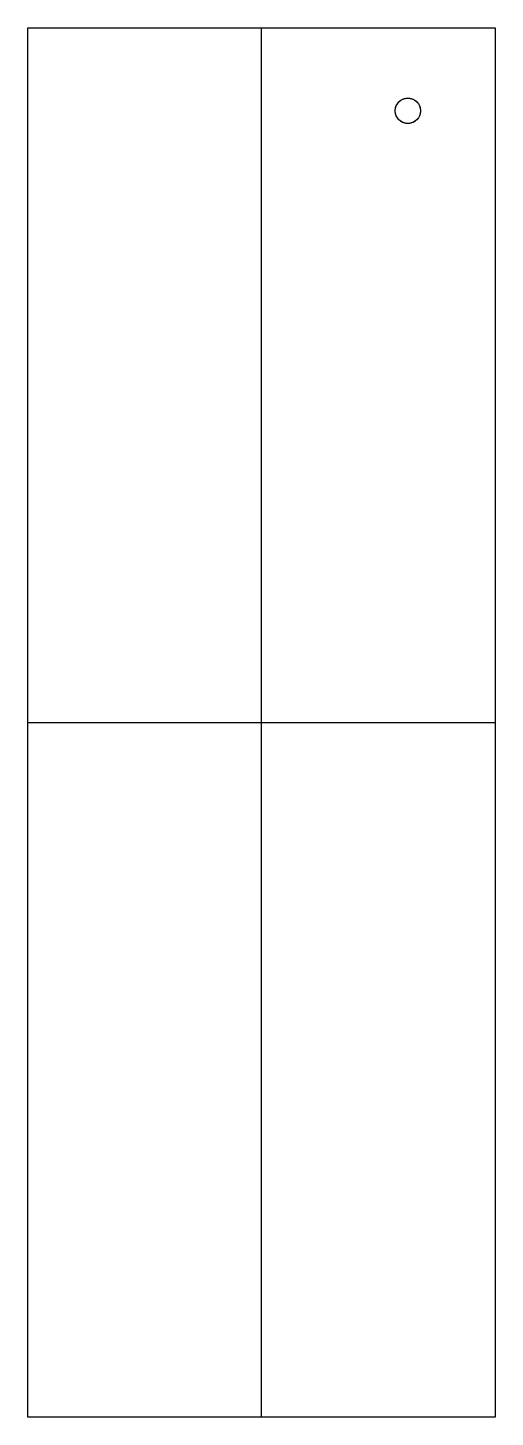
# Model space of a CAD drawing. Header units: millimetres. Extents: x 112 to 219, y -159 to 159.
import ezdxf

# ---------------------------------------------------------------- set-up
doc = ezdxf.new("R2010")
doc.units = ezdxf.units.MM
doc.header["$MEASUREMENT"] = 0
doc.layers.add('Default', color=7, linetype='Continuous', true_color=0x000000)

msp = doc.modelspace()

# ---------------------------------------------------------------- linework, layer by layer
at = {"layer": 'Default'}
for p, q in [((165.5, -159, 293), (165.5, 159, 293)), ((165.5, -159, 291), (165.5, 159, 291)), ((196.1, 140, 291), (196.1, 140, 293)), ((199, 142.9, 291), (199, 142.9, 293)), ((201.9, 140, 291), (201.9, 140, 293)), ((199, 137.1, 291), (199, 137.1, 293)), ((112, 0, 293), (219, 0, 293)), ((112, 0, 291), (219, 0, 291))]:
    msp.add_line(p, q, dxfattribs=at)
msp.add_circle((199, 140, 292), 2.9, dxfattribs=at)
for points in [[(112, 159, 293), (112, 159, 292), (112, 159, 291)], [(112, 159, 293), (165.5, 159, 293), (219, 159, 293)], [(112, 159, 291), (165.5, 159, 291), (219, 159, 291)], [(112, 159, 292), (165.5, 159, 292), (219, 159, 292)], [(165.5, 159, 293), (165.5, 159, 292), (165.5, 159, 291)], [(219, 159, 293), (219, 159, 292), (219, 159, 291)], [(112, -159, 293), (112, 0, 293), (112, 159, 293)], [(112, -159, 291), (112, 0, 291), (112, 159, 291)], [(112, -159, 292), (112, 0, 292), (112, 159, 292)], [(219, 159, 293), (219, 0, 293), (219, -159, 293)], [(219, 159, 291), (219, 0, 291), (219, -159, 291)], [(219, 159, 292), (219, 0, 292), (219, -159, 292)], [(112, 0, 293), (112, 0, 292), (112, 0, 291)], [(219, 0, 293), (219, 0, 292), (219, 0, 291)], [(112, -159, 293), (112, -159, 292), (112, -159, 291)], [(219, -159, 293), (165.5, -159, 293), (112, -159, 293)], [(219, -159, 291), (165.5, -159, 291), (112, -159, 291)], [(219, -159, 292), (165.5, -159, 292), (112, -159, 292)], [(165.5, -159, 293), (165.5, -159, 292), (165.5, -159, 291)], [(219, -159, 293), (219, -159, 292), (219, -159, 291)]]:
    msp.add_open_spline(points, degree=2, dxfattribs=at)
for points in [[(201.9, 140, 293), (201.9, 142.9, 293), (199, 142.9, 293), (196.1, 142.9, 293), (196.1, 140, 293), (196.1, 137.1, 293), (199, 137.1, 293), (201.9, 137.1, 293), (201.9, 140, 293)], [(201.9, 140, 291), (201.9, 142.9, 291), (199, 142.9, 291), (196.1, 142.9, 291), (196.1, 140, 291), (196.1, 137.1, 291), (199, 137.1, 291), (201.9, 137.1, 291), (201.9, 140, 291)]]:
    msp.add_rational_spline(points, [1, 0.707106781187, 1, 0.707106781187, 1, 0.707106781187, 1, 0.707106851018, 0.999999860338], degree=2, knots=[0, 0, 0, 4.55531, 4.55531, 9.110619, 9.110619, 13.665929, 13.665929, 18.221237, 18.221237, 18.221237], dxfattribs=at)

doc.saveas('drawing.dxf')
